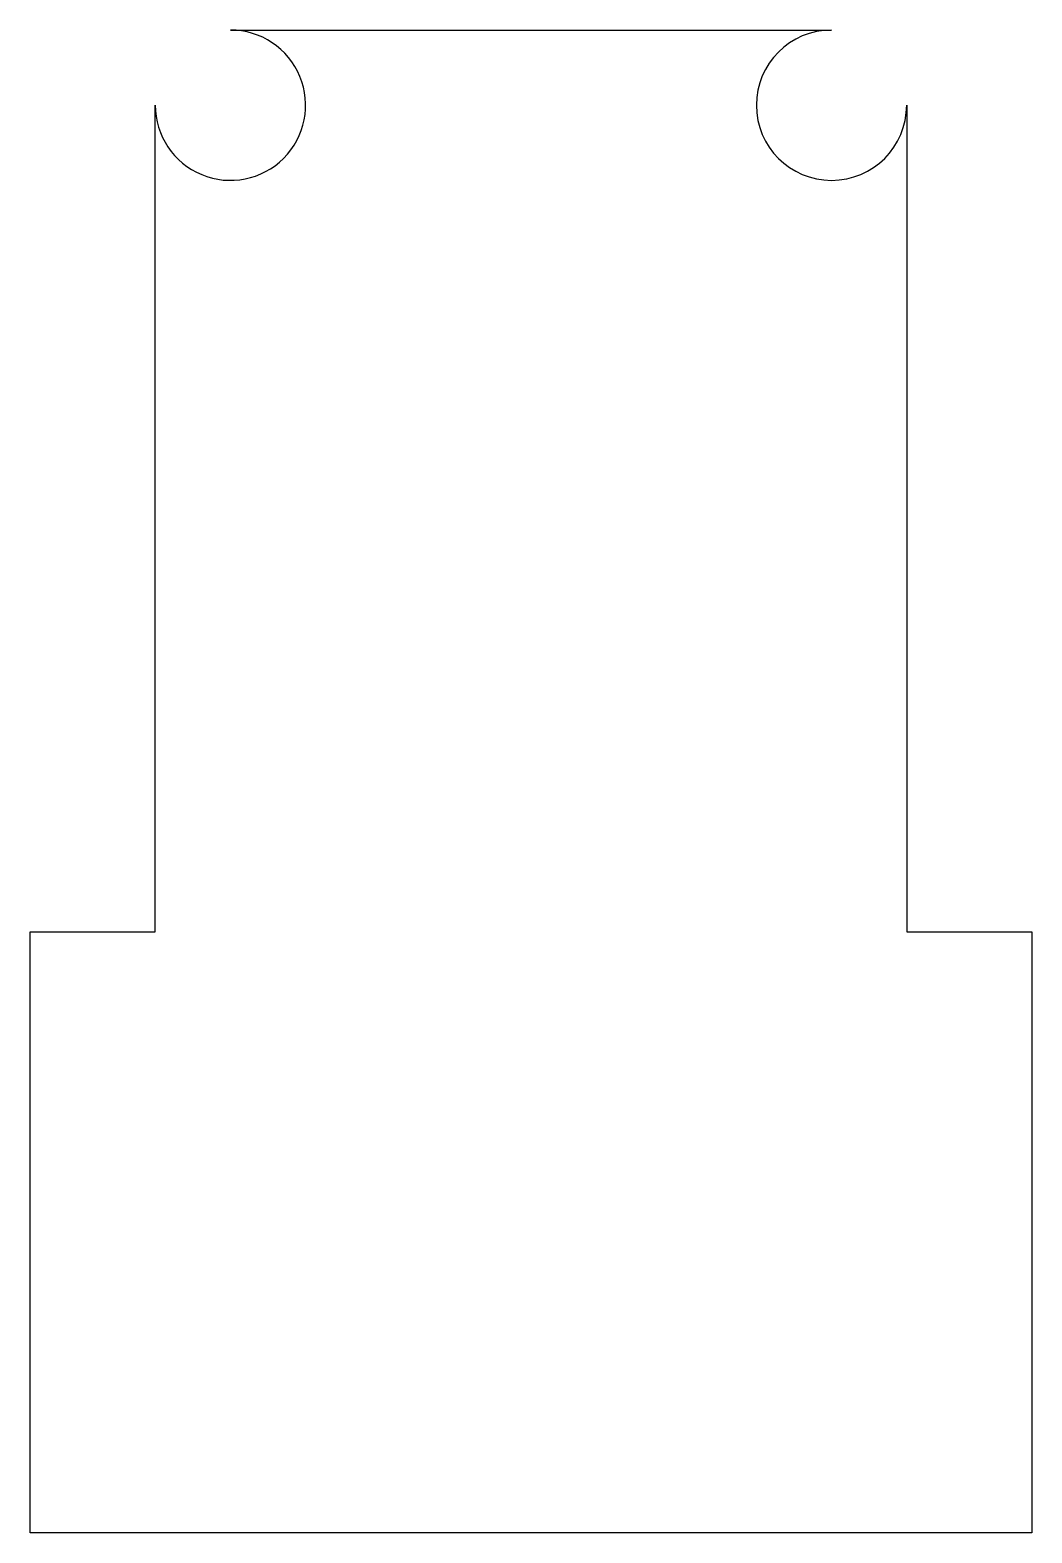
# Model space of a CAD drawing. Header units: millimetres. Extents: x -20 to 20, y -60 to 0.
import ezdxf

# ---------------------------------------------------------------- set-up
doc = ezdxf.new("R2010")
doc.units = ezdxf.units.MM

msp = doc.modelspace()

# ---------------------------------------------------------------- linework, layer by layer
for p, q in [((-12, 0), (12, 0)), ((-15, -36), (-15, -3)), ((15, -3), (15, -36)), ((-20, -60), (-20, -36)), ((-20, -36), (-15, -36)), ((15, -36), (20, -36)), ((20, -36), (20, -60)), ((20, -60), (-20, -60))]:
    msp.add_line(p, q)
for centre, start, end in [((12, -3), 90, 0), ((-12, -3), 179.99985, 90.00002)]:
    msp.add_arc(centre, 3, start, end)

doc.saveas('drawing.dxf')
